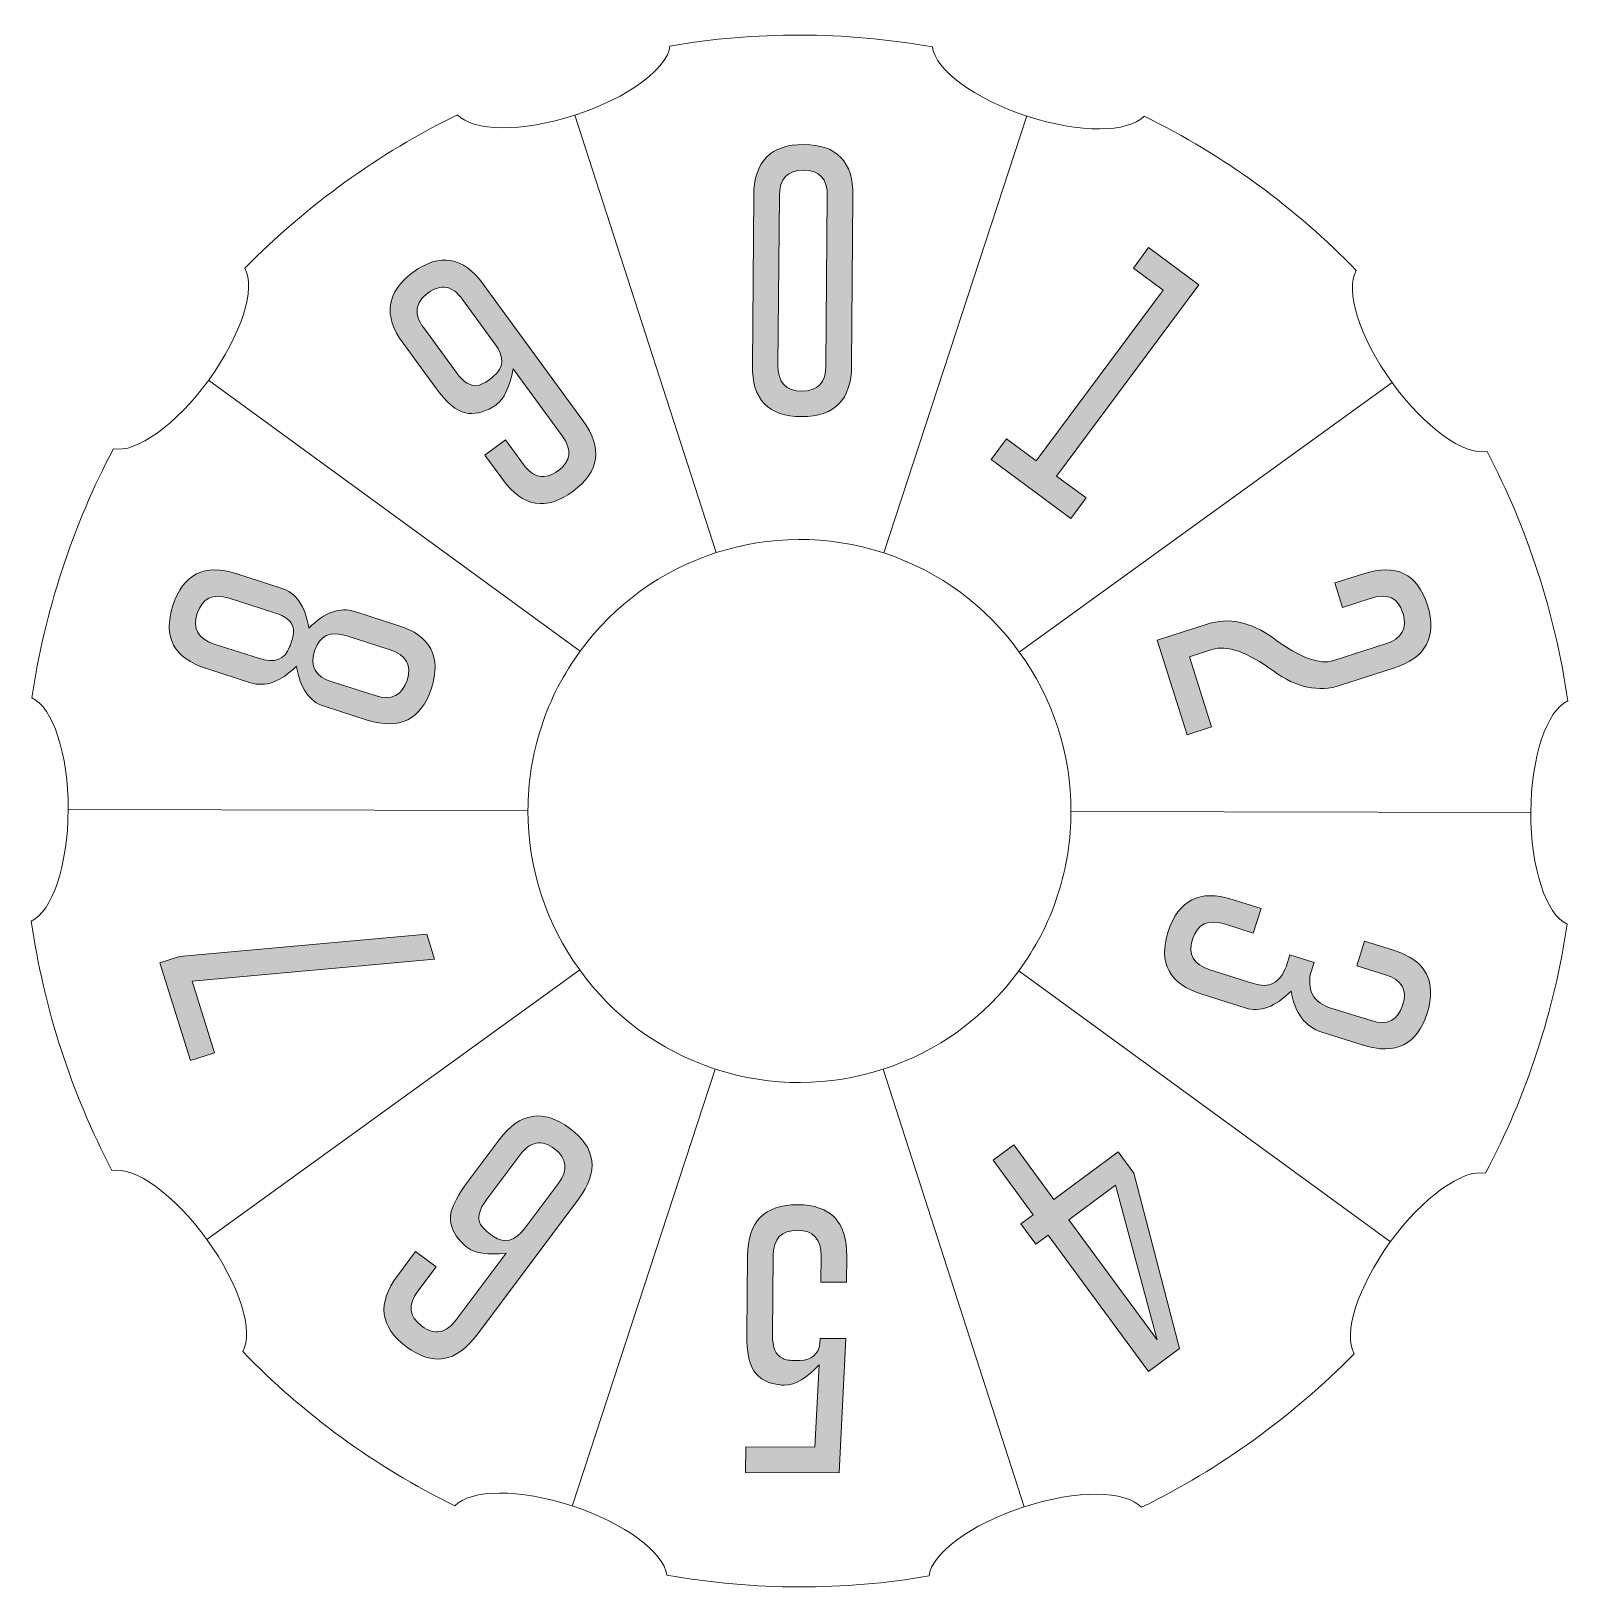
# Model space of a CAD drawing. Header units: inches. Extents: x 1.1 to 20.9, y -21.1 to -0.9.
import ezdxf

# ---------------------------------------------------------------- set-up
doc = ezdxf.new("R2010")
doc.units = ezdxf.units.IN
doc.header["$MEASUREMENT"] = 0
doc.layers.add('Numbers', color=7, linetype='Continuous')
doc.layers.add('Small Ridges', color=7, linetype='Continuous')

# ---------------------------------------------------------------- blocks, each defined once
blk = doc.blocks.new('block 2')
at = {"layer": 'Numbers', "true_color": 0x231f20}
h = blk.add_hatch(color=250, dxfattribs=at)
h.dxf.hatch_style = 2
edge = h.paths.add_edge_path()
edge.add_spline(control_points=[(11.671, -5.257), (11.668, -5.697), (11.452, -5.916), (11.025, -5.915), (10.6, -5.914), (10.388, -5.694), (10.392, -5.254), (10.392, -5.254), (10.41, -3.068), (10.41, -3.068), (10.413, -2.626), (10.628, -2.406), (11.054, -2.407), (11.481, -2.408), (11.693, -2.629), (11.689, -3.071), (11.689, -3.071), (11.671, -5.257), (11.671, -5.257)], knot_values=[0, 0, 0, 0, 1, 1, 1, 2, 2, 2, 3, 3, 3, 4, 4, 4, 5, 5, 5, 6, 6, 6, 6], degree=3, periodic=1)
edge = h.paths.add_edge_path()
edge.add_spline(control_points=[(11.358, -3.07), (11.361, -2.849), (11.259, -2.739), (11.053, -2.738), (11.053, -2.738), (11.049, -2.738), (11.049, -2.738), (10.845, -2.737), (10.742, -2.848), (10.74, -3.069), (10.74, -3.069), (10.722, -5.254), (10.722, -5.254), (10.72, -5.475), (10.822, -5.585), (11.028, -5.586), (11.234, -5.587), (11.339, -5.476), (11.341, -5.256), (11.341, -5.256), (11.358, -3.07), (11.358, -3.07)], knot_values=[0, 0, 0, 0, 1, 1, 1, 2, 2, 2, 3, 3, 3, 4, 4, 4, 5, 5, 5, 6, 6, 6, 7, 7, 7, 7], degree=3, periodic=1)
h = blk.add_hatch(color=250, dxfattribs=at)
h.dxf.hatch_style = 2
edge = h.paths.add_edge_path()
edge.add_spline(control_points=[(5.889, -4.968), (5.63, -4.614), (5.673, -4.309), (6.018, -4.054), (6.362, -3.801), (6.664, -3.852), (6.923, -4.207), (6.923, -4.207), (8.208, -5.967), (8.208, -5.967), (8.467, -6.321), (8.423, -6.625), (8.079, -6.879), (7.734, -7.132), (7.433, -7.081), (7.174, -6.727), (7.174, -6.727), (6.944, -6.413), (6.944, -6.413), (6.944, -6.413), (7.211, -6.216), (7.211, -6.216), (7.211, -6.216), (7.441, -6.531), (7.441, -6.531), (7.57, -6.708), (7.718, -6.735), (7.885, -6.614), (7.885, -6.614), (7.888, -6.612), (7.888, -6.612), (8.053, -6.49), (8.071, -6.341), (7.941, -6.163), (7.941, -6.163), (7.31, -5.3), (7.31, -5.3), (7.262, -5.536), (7.191, -5.689), (7.096, -5.759), (7.08, -5.771), (7.062, -5.782), (7.043, -5.793), (6.921, -5.865), (6.805, -5.889), (6.693, -5.867), (6.578, -5.844), (6.449, -5.735), (6.306, -5.54), (6.306, -5.54), (5.889, -4.968), (5.889, -4.968)], knot_values=[0, 0, 0, 0, 1, 1, 1, 2, 2, 2, 3, 3, 3, 4, 4, 4, 5, 5, 5, 6, 6, 6, 7, 7, 7, 8, 8, 8, 9, 9, 9, 10, 10, 10, 11, 11, 11, 12, 12, 12, 13, 13, 13, 14, 14, 14, 15, 15, 15, 16, 16, 16, 17, 17, 17, 17], degree=3, periodic=1)
edge = h.paths.add_edge_path()
edge.add_spline(control_points=[(6.656, -4.404), (6.526, -4.226), (6.378, -4.198), (6.212, -4.321), (6.045, -4.443), (6.026, -4.594), (6.156, -4.772), (6.156, -4.772), (6.574, -5.343), (6.574, -5.343), (6.671, -5.476), (6.766, -5.533), (6.86, -5.512), (6.901, -5.502), (6.951, -5.475), (7.011, -5.431), (7.026, -5.42), (7.04, -5.409), (7.053, -5.398), (7.192, -5.288), (7.199, -5.147), (7.073, -4.975), (7.073, -4.975), (6.656, -4.404), (6.656, -4.404)], knot_values=[0, 0, 0, 0, 1, 1, 1, 2, 2, 2, 3, 3, 3, 4, 4, 4, 5, 5, 5, 6, 6, 6, 7, 7, 7, 8, 8, 8, 8], degree=3, periodic=1)
h = blk.add_hatch(color=250, dxfattribs=at)
h.dxf.hatch_style = 2
h.paths.add_polyline_path([(16.145, -4.215), (14.313, -6.681), (14.693, -6.963), (14.497, -7.227), (13.472, -6.466), (13.668, -6.202), (14.05, -6.486), (15.686, -4.283), (15.304, -4), (15.5, -3.736)])
h = blk.add_hatch(color=250, dxfattribs=at)
h.dxf.hatch_style = 2
edge = h.paths.add_edge_path()
edge.add_spline(control_points=[(3.354, -9.163), (2.936, -9.03), (2.792, -8.759), (2.923, -8.351), (3.055, -7.944), (3.33, -7.808), (3.749, -7.942), (3.749, -7.942), (4.32, -8.125), (4.32, -8.125), (4.509, -8.185), (4.627, -8.357), (4.675, -8.642), (4.879, -8.438), (5.077, -8.366), (5.267, -8.427), (5.267, -8.427), (5.824, -8.606), (5.824, -8.606), (6.244, -8.739), (6.387, -9.01), (6.256, -9.416), (6.123, -9.824), (5.847, -9.96), (5.429, -9.827), (5.429, -9.827), (4.871, -9.649), (4.871, -9.649), (4.681, -9.588), (4.563, -9.416), (4.516, -9.133), (4.311, -9.335), (4.114, -9.406), (3.925, -9.346), (3.925, -9.346), (3.354, -9.163), (3.354, -9.163)], knot_values=[0, 0, 0, 0, 1, 1, 1, 2, 2, 2, 3, 3, 3, 4, 4, 4, 5, 5, 5, 6, 6, 6, 7, 7, 7, 8, 8, 8, 9, 9, 9, 10, 10, 10, 11, 11, 11, 12, 12, 12, 12], degree=3, periodic=1)
edge = h.paths.add_edge_path()
edge.add_spline(control_points=[(4.027, -9.03), (4.233, -9.1), (4.367, -9.051), (4.428, -8.884), (4.435, -8.867), (4.441, -8.849), (4.448, -8.829), (4.471, -8.758), (4.481, -8.701), (4.478, -8.657), (4.466, -8.56), (4.38, -8.488), (4.218, -8.44), (4.218, -8.44), (3.647, -8.257), (3.647, -8.257), (3.437, -8.191), (3.301, -8.255), (3.237, -8.451), (3.173, -8.649), (3.246, -8.781), (3.456, -8.848), (3.456, -8.848), (4.027, -9.03), (4.027, -9.03)], knot_values=[0, 0, 0, 0, 1, 1, 1, 2, 2, 2, 3, 3, 3, 4, 4, 4, 5, 5, 5, 6, 6, 6, 7, 7, 7, 8, 8, 8, 8], degree=3, periodic=1)
edge = h.paths.add_edge_path()
edge.add_spline(control_points=[(5.531, -9.512), (5.741, -9.578), (5.878, -9.513), (5.941, -9.316), (6.005, -9.12), (5.932, -8.988), (5.722, -8.921), (5.722, -8.921), (5.167, -8.743), (5.167, -8.743), (4.954, -8.671), (4.814, -8.736), (4.749, -8.936), (4.685, -9.136), (4.76, -9.269), (4.976, -9.334), (4.976, -9.334), (5.531, -9.512), (5.531, -9.512)], knot_values=[0, 0, 0, 0, 1, 1, 1, 2, 2, 2, 3, 3, 3, 4, 4, 4, 5, 5, 5, 6, 6, 6, 6], degree=3, periodic=1)
h = blk.add_hatch(color=250, dxfattribs=at)
h.dxf.hatch_style = 2
edge = h.paths.add_edge_path()
edge.add_spline(control_points=[(16.256, -8.59), (16.534, -8.5), (16.818, -8.561), (17.108, -8.772), (17.445, -9.022), (17.705, -9.118), (17.886, -9.061), (17.886, -9.061), (18.554, -8.845), (18.554, -8.845), (18.765, -8.777), (18.84, -8.646), (18.779, -8.451), (18.779, -8.451), (18.777, -8.447), (18.777, -8.447), (18.715, -8.251), (18.579, -8.187), (18.368, -8.255), (18.368, -8.255), (17.999, -8.375), (17.999, -8.375), (17.999, -8.375), (17.899, -8.06), (17.899, -8.06), (17.899, -8.06), (18.268, -7.941), (18.268, -7.941), (18.689, -7.805), (18.964, -7.94), (19.093, -8.346), (19.222, -8.753), (19.075, -9.024), (18.654, -9.16), (18.654, -9.16), (17.974, -9.379), (17.974, -9.379), (17.691, -9.471), (17.404, -9.41), (17.112, -9.198), (16.775, -8.949), (16.509, -8.855), (16.315, -8.917), (16.315, -8.917), (16.025, -9.011), (16.025, -9.011), (16.025, -9.011), (16.31, -9.916), (16.31, -9.916), (16.31, -9.916), (15.997, -10.017), (15.997, -10.017), (15.997, -10.017), (15.611, -8.798), (15.611, -8.798), (15.611, -8.798), (16.256, -8.59), (16.256, -8.59)], knot_values=[0, 0, 0, 0, 1, 1, 1, 2, 2, 2, 3, 3, 3, 4, 4, 4, 5, 5, 5, 6, 6, 6, 7, 7, 7, 8, 8, 8, 9, 9, 9, 10, 10, 10, 11, 11, 11, 12, 12, 12, 13, 13, 13, 14, 14, 14, 15, 15, 15, 16, 16, 16, 17, 17, 17, 18, 18, 18, 19, 19, 19, 19], degree=3, periodic=1)
h = blk.add_hatch(color=250, dxfattribs=at)
h.dxf.hatch_style = 2
edge = h.paths.add_edge_path()
edge.add_spline(control_points=[(17.584, -13.111), (17.549, -13.334), (17.638, -13.476), (17.849, -13.54), (17.849, -13.54), (18.366, -13.702), (18.366, -13.702), (18.576, -13.768), (18.712, -13.703), (18.774, -13.506), (18.838, -13.309), (18.764, -13.177), (18.555, -13.111), (18.555, -13.111), (18.183, -12.994), (18.183, -12.994), (18.183, -12.994), (18.283, -12.678), (18.283, -12.678), (18.283, -12.678), (18.655, -12.795), (18.655, -12.795), (19.074, -12.927), (19.219, -13.197), (19.089, -13.606), (18.959, -14.013), (18.684, -14.15), (18.265, -14.018), (18.265, -14.018), (17.732, -13.85), (17.732, -13.85), (17.517, -13.782), (17.385, -13.606), (17.336, -13.322), (17.133, -13.526), (16.936, -13.599), (16.746, -13.539), (16.746, -13.539), (16.187, -13.362), (16.187, -13.362), (15.767, -13.231), (15.622, -12.961), (15.752, -12.554), (15.884, -12.146), (16.159, -12.008), (16.577, -12.14), (16.577, -12.14), (16.949, -12.257), (16.949, -12.257), (16.949, -12.257), (16.849, -12.573), (16.849, -12.573), (16.849, -12.573), (16.476, -12.456), (16.476, -12.456), (16.266, -12.39), (16.13, -12.455), (16.067, -12.653), (16.004, -12.849), (16.078, -12.98), (16.288, -13.047), (16.288, -13.047), (16.847, -13.223), (16.847, -13.223), (17.05, -13.291), (17.191, -13.219), (17.271, -13.007), (17.271, -13.007), (17.32, -12.855), (17.32, -12.855), (17.32, -12.855), (17.634, -12.954), (17.634, -12.954), (17.634, -12.954), (17.584, -13.111), (17.584, -13.111)], knot_values=[0, 0, 0, 0, 1, 1, 1, 2, 2, 2, 3, 3, 3, 4, 4, 4, 5, 5, 5, 6, 6, 6, 7, 7, 7, 8, 8, 8, 9, 9, 9, 10, 10, 10, 11, 11, 11, 12, 12, 12, 13, 13, 13, 14, 14, 14, 15, 15, 15, 16, 16, 16, 17, 17, 17, 18, 18, 18, 19, 19, 19, 20, 20, 20, 21, 21, 21, 22, 22, 22, 23, 23, 23, 24, 24, 24, 25, 25, 25, 25], degree=3, periodic=1)
h = blk.add_hatch(color=250, dxfattribs=at)
h.dxf.hatch_style = 2
h.paths.add_polyline_path([(3.46, -14.119), (3.148, -14.218), (2.754, -12.956), (3.009, -12.875), (6.194, -12.587), (6.295, -12.91), (3.172, -13.195)])
h = blk.add_hatch(color=250, dxfattribs=at)
h.dxf.hatch_style = 2
edge = h.paths.add_edge_path()
edge.add_spline(control_points=[(7.13, -15.237), (7.395, -14.885), (7.698, -14.836), (8.039, -15.091), (8.379, -15.345), (8.417, -15.649), (8.152, -16.003), (8.152, -16.003), (6.84, -17.756), (6.84, -17.756), (6.574, -18.111), (6.272, -18.16), (5.932, -17.906), (5.59, -17.65), (5.552, -17.345), (5.817, -16.992), (5.817, -16.992), (6.051, -16.678), (6.051, -16.678), (6.051, -16.678), (6.316, -16.876), (6.316, -16.876), (6.316, -16.876), (6.081, -17.189), (6.081, -17.189), (5.949, -17.366), (5.965, -17.516), (6.129, -17.639), (6.129, -17.639), (6.132, -17.641), (6.132, -17.641), (6.295, -17.763), (6.443, -17.736), (6.575, -17.559), (6.575, -17.559), (7.219, -16.7), (7.219, -16.7), (6.981, -16.724), (6.816, -16.701), (6.724, -16.632), (6.706, -16.618), (6.688, -16.604), (6.671, -16.587), (6.568, -16.492), (6.512, -16.388), (6.501, -16.275), (6.49, -16.159), (6.557, -16.003), (6.704, -15.807), (6.704, -15.807), (7.13, -15.237), (7.13, -15.237)], knot_values=[0, 0, 0, 0, 1, 1, 1, 2, 2, 2, 3, 3, 3, 4, 4, 4, 5, 5, 5, 6, 6, 6, 7, 7, 7, 8, 8, 8, 9, 9, 9, 10, 10, 10, 11, 11, 11, 12, 12, 12, 13, 13, 13, 14, 14, 14, 15, 15, 15, 16, 16, 16, 17, 17, 17, 17], degree=3, periodic=1)
edge = h.paths.add_edge_path()
edge.add_spline(control_points=[(7.889, -15.805), (8.021, -15.628), (8.005, -15.478), (7.841, -15.355), (7.676, -15.231), (7.527, -15.258), (7.394, -15.435), (7.394, -15.435), (6.968, -16.005), (6.968, -16.005), (6.868, -16.139), (6.841, -16.247), (6.889, -16.33), (6.909, -16.367), (6.95, -16.408), (7.011, -16.454), (7.026, -16.465), (7.04, -16.475), (7.055, -16.484), (7.198, -16.583), (7.333, -16.546), (7.462, -16.375), (7.462, -16.375), (7.889, -15.805), (7.889, -15.805)], knot_values=[0, 0, 0, 0, 1, 1, 1, 2, 2, 2, 3, 3, 3, 4, 4, 4, 5, 5, 5, 6, 6, 6, 7, 7, 7, 8, 8, 8, 8], degree=3, periodic=1)
h = blk.add_hatch(color=250, dxfattribs=at)
h.dxf.hatch_style = 2
h.paths.add_polyline_path([(15.496, -18.226), (14.204, -16.467), (14.047, -16.584), (13.854, -16.32), (14.011, -16.204), (13.494, -15.501), (13.761, -15.303), (14.278, -16.007), (15.107, -15.393), (15.311, -15.67), (15.899, -17.928)])
h.paths.add_polyline_path([(15.073, -15.824), (14.471, -16.27), (15.608, -17.818)])
h = blk.add_hatch(color=250, dxfattribs=at)
h.dxf.hatch_style = 2
edge = h.paths.add_edge_path()
edge.add_spline(control_points=[(10.651, -17.751), (10.649, -17.916), (10.693, -18.018), (10.78, -18.056), (10.818, -18.076), (10.875, -18.086), (10.953, -18.086), (10.971, -18.086), (10.988, -18.086), (11.005, -18.085), (11.156, -18.078), (11.242, -18.005), (11.263, -17.865), (11.263, -17.865), (11.265, -17.801), (11.265, -17.801), (11.265, -17.801), (11.596, -17.802), (11.596, -17.802), (11.596, -17.802), (11.513, -19.531), (11.513, -19.531), (11.513, -19.531), (10.305, -19.527), (10.305, -19.527), (10.305, -19.527), (10.308, -19.198), (10.308, -19.198), (10.308, -19.198), (11.197, -19.201), (11.197, -19.201), (11.197, -19.201), (11.252, -18.139), (11.252, -18.139), (11.099, -18.309), (10.95, -18.396), (10.803, -18.403), (10.789, -18.403), (10.772, -18.401), (10.752, -18.398), (10.601, -18.385), (10.487, -18.325), (10.411, -18.217), (10.349, -18.128), (10.318, -17.971), (10.32, -17.75), (10.32, -17.75), (10.329, -16.734), (10.329, -16.734), (10.333, -16.294), (10.549, -16.075), (10.976, -16.076), (11.402, -16.077), (11.613, -16.298), (11.609, -16.738), (11.609, -16.738), (11.606, -17.073), (11.606, -17.073), (11.606, -17.073), (11.275, -17.072), (11.275, -17.072), (11.275, -17.072), (11.278, -16.738), (11.278, -16.738), (11.28, -16.517), (11.179, -16.406), (10.973, -16.406), (10.766, -16.405), (10.662, -16.514), (10.66, -16.735), (10.66, -16.735), (10.651, -17.751), (10.651, -17.751)], knot_values=[0, 0, 0, 0, 1, 1, 1, 2, 2, 2, 3, 3, 3, 4, 4, 4, 5, 5, 5, 6, 6, 6, 7, 7, 7, 8, 8, 8, 9, 9, 9, 10, 10, 10, 11, 11, 11, 12, 12, 12, 13, 13, 13, 14, 14, 14, 15, 15, 15, 16, 16, 16, 17, 17, 17, 18, 18, 18, 19, 19, 19, 20, 20, 20, 21, 21, 21, 22, 22, 22, 23, 23, 23, 24, 24, 24, 24], degree=3, periodic=1)
at = {"layer": 'Numbers', "lineweight": 0}
for points in [[(16.145, -4.215), (14.313, -6.681), (14.693, -6.963), (14.497, -7.227), (13.472, -6.466), (13.668, -6.202), (14.05, -6.486), (15.686, -4.283), (15.304, -4), (15.5, -3.736), (16.145, -4.215)], [(3.46, -14.119), (3.148, -14.218), (2.754, -12.956), (3.009, -12.875), (6.194, -12.587), (6.295, -12.91), (3.172, -13.195), (3.46, -14.119)], [(15.496, -18.226), (14.204, -16.467), (14.047, -16.584), (13.854, -16.32), (14.011, -16.204), (13.494, -15.501), (13.761, -15.303), (14.278, -16.007), (15.107, -15.393), (15.311, -15.67), (15.899, -17.928), (15.496, -18.226)], [(15.073, -15.824), (14.471, -16.27), (15.608, -17.818), (15.073, -15.824)]]:
    blk.add_lwpolyline(points, dxfattribs=at)
for points, knots in [([(11.671, -5.257), (11.668, -5.697), (11.452, -5.916), (11.025, -5.915), (10.6, -5.914), (10.388, -5.694), (10.392, -5.254), (10.392, -5.254), (10.41, -3.068), (10.41, -3.068), (10.413, -2.626), (10.628, -2.406), (11.054, -2.407), (11.481, -2.408), (11.693, -2.629), (11.689, -3.071), (11.689, -3.071), (11.671, -5.257), (11.671, -5.257)], [0, 0, 0, 0, 1, 1, 1, 2, 2, 2, 3, 3, 3, 4, 4, 4, 5, 5, 5, 6, 6, 6, 6]), ([(11.358, -3.07), (11.361, -2.849), (11.259, -2.739), (11.053, -2.738), (11.053, -2.738), (11.049, -2.738), (11.049, -2.738), (10.845, -2.737), (10.742, -2.848), (10.74, -3.069), (10.74, -3.069), (10.722, -5.254), (10.722, -5.254), (10.72, -5.475), (10.822, -5.585), (11.028, -5.586), (11.234, -5.587), (11.339, -5.476), (11.341, -5.256), (11.341, -5.256), (11.358, -3.07), (11.358, -3.07)], [0, 0, 0, 0, 1, 1, 1, 2, 2, 2, 3, 3, 3, 4, 4, 4, 5, 5, 5, 6, 6, 6, 7, 7, 7, 7]), ([(5.889, -4.968), (5.63, -4.614), (5.673, -4.309), (6.018, -4.054), (6.362, -3.801), (6.664, -3.852), (6.923, -4.207), (6.923, -4.207), (8.208, -5.967), (8.208, -5.967), (8.467, -6.321), (8.423, -6.625), (8.079, -6.879), (7.734, -7.132), (7.433, -7.081), (7.174, -6.727), (7.174, -6.727), (6.944, -6.413), (6.944, -6.413), (6.944, -6.413), (7.211, -6.216), (7.211, -6.216), (7.211, -6.216), (7.441, -6.531), (7.441, -6.531), (7.57, -6.708), (7.718, -6.735), (7.885, -6.614), (7.885, -6.614), (7.888, -6.612), (7.888, -6.612), (8.053, -6.49), (8.071, -6.341), (7.941, -6.163), (7.941, -6.163), (7.31, -5.3), (7.31, -5.3), (7.262, -5.536), (7.191, -5.689), (7.096, -5.759), (7.08, -5.771), (7.062, -5.782), (7.043, -5.793), (6.921, -5.865), (6.805, -5.889), (6.693, -5.867), (6.578, -5.844), (6.449, -5.735), (6.306, -5.54), (6.306, -5.54), (5.889, -4.968), (5.889, -4.968)], [0, 0, 0, 0, 1, 1, 1, 2, 2, 2, 3, 3, 3, 4, 4, 4, 5, 5, 5, 6, 6, 6, 7, 7, 7, 8, 8, 8, 9, 9, 9, 10, 10, 10, 11, 11, 11, 12, 12, 12, 13, 13, 13, 14, 14, 14, 15, 15, 15, 16, 16, 16, 17, 17, 17, 17]), ([(6.656, -4.404), (6.526, -4.226), (6.378, -4.198), (6.212, -4.321), (6.045, -4.443), (6.026, -4.594), (6.156, -4.772), (6.156, -4.772), (6.574, -5.343), (6.574, -5.343), (6.671, -5.476), (6.766, -5.533), (6.86, -5.512), (6.901, -5.502), (6.951, -5.475), (7.011, -5.431), (7.026, -5.42), (7.04, -5.409), (7.053, -5.398), (7.192, -5.288), (7.199, -5.147), (7.073, -4.975), (7.073, -4.975), (6.656, -4.404), (6.656, -4.404)], [0, 0, 0, 0, 1, 1, 1, 2, 2, 2, 3, 3, 3, 4, 4, 4, 5, 5, 5, 6, 6, 6, 7, 7, 7, 8, 8, 8, 8]), ([(3.354, -9.163), (2.936, -9.03), (2.792, -8.759), (2.923, -8.351), (3.055, -7.944), (3.33, -7.808), (3.749, -7.942), (3.749, -7.942), (4.32, -8.125), (4.32, -8.125), (4.509, -8.185), (4.627, -8.357), (4.675, -8.642), (4.879, -8.438), (5.077, -8.366), (5.267, -8.427), (5.267, -8.427), (5.824, -8.606), (5.824, -8.606), (6.244, -8.739), (6.387, -9.01), (6.256, -9.416), (6.123, -9.824), (5.847, -9.96), (5.429, -9.827), (5.429, -9.827), (4.871, -9.649), (4.871, -9.649), (4.681, -9.588), (4.563, -9.416), (4.516, -9.133), (4.311, -9.335), (4.114, -9.406), (3.925, -9.346), (3.925, -9.346), (3.354, -9.163), (3.354, -9.163)], [0, 0, 0, 0, 1, 1, 1, 2, 2, 2, 3, 3, 3, 4, 4, 4, 5, 5, 5, 6, 6, 6, 7, 7, 7, 8, 8, 8, 9, 9, 9, 10, 10, 10, 11, 11, 11, 12, 12, 12, 12]), ([(16.256, -8.59), (16.534, -8.5), (16.818, -8.561), (17.108, -8.772), (17.445, -9.022), (17.705, -9.118), (17.886, -9.061), (17.886, -9.061), (18.554, -8.845), (18.554, -8.845), (18.765, -8.777), (18.84, -8.646), (18.779, -8.451), (18.779, -8.451), (18.777, -8.447), (18.777, -8.447), (18.715, -8.251), (18.579, -8.187), (18.368, -8.255), (18.368, -8.255), (17.999, -8.375), (17.999, -8.375), (17.999, -8.375), (17.899, -8.06), (17.899, -8.06), (17.899, -8.06), (18.268, -7.941), (18.268, -7.941), (18.689, -7.805), (18.964, -7.94), (19.093, -8.346), (19.222, -8.753), (19.075, -9.024), (18.654, -9.16), (18.654, -9.16), (17.974, -9.379), (17.974, -9.379), (17.691, -9.471), (17.404, -9.41), (17.112, -9.198), (16.775, -8.949), (16.509, -8.855), (16.315, -8.917), (16.315, -8.917), (16.025, -9.011), (16.025, -9.011), (16.025, -9.011), (16.31, -9.916), (16.31, -9.916), (16.31, -9.916), (15.997, -10.017), (15.997, -10.017), (15.997, -10.017), (15.611, -8.798), (15.611, -8.798), (15.611, -8.798), (16.256, -8.59), (16.256, -8.59)], [0, 0, 0, 0, 1, 1, 1, 2, 2, 2, 3, 3, 3, 4, 4, 4, 5, 5, 5, 6, 6, 6, 7, 7, 7, 8, 8, 8, 9, 9, 9, 10, 10, 10, 11, 11, 11, 12, 12, 12, 13, 13, 13, 14, 14, 14, 15, 15, 15, 16, 16, 16, 17, 17, 17, 18, 18, 18, 19, 19, 19, 19]), ([(4.027, -9.03), (4.233, -9.1), (4.367, -9.051), (4.428, -8.884), (4.435, -8.867), (4.441, -8.849), (4.448, -8.829), (4.471, -8.758), (4.481, -8.701), (4.478, -8.657), (4.466, -8.56), (4.38, -8.488), (4.218, -8.44), (4.218, -8.44), (3.647, -8.257), (3.647, -8.257), (3.437, -8.191), (3.301, -8.255), (3.237, -8.451), (3.173, -8.649), (3.246, -8.781), (3.456, -8.848), (3.456, -8.848), (4.027, -9.03), (4.027, -9.03)], [0, 0, 0, 0, 1, 1, 1, 2, 2, 2, 3, 3, 3, 4, 4, 4, 5, 5, 5, 6, 6, 6, 7, 7, 7, 8, 8, 8, 8]), ([(5.531, -9.512), (5.741, -9.578), (5.878, -9.513), (5.941, -9.316), (6.005, -9.12), (5.932, -8.988), (5.722, -8.921), (5.722, -8.921), (5.167, -8.743), (5.167, -8.743), (4.954, -8.671), (4.814, -8.736), (4.749, -8.936), (4.685, -9.136), (4.76, -9.269), (4.976, -9.334), (4.976, -9.334), (5.531, -9.512), (5.531, -9.512)], [0, 0, 0, 0, 1, 1, 1, 2, 2, 2, 3, 3, 3, 4, 4, 4, 5, 5, 5, 6, 6, 6, 6]), ([(17.584, -13.111), (17.549, -13.334), (17.638, -13.476), (17.849, -13.54), (17.849, -13.54), (18.366, -13.702), (18.366, -13.702), (18.576, -13.768), (18.712, -13.703), (18.774, -13.506), (18.838, -13.309), (18.764, -13.177), (18.555, -13.111), (18.555, -13.111), (18.183, -12.994), (18.183, -12.994), (18.183, -12.994), (18.283, -12.678), (18.283, -12.678), (18.283, -12.678), (18.655, -12.795), (18.655, -12.795), (19.074, -12.927), (19.219, -13.197), (19.089, -13.606), (18.959, -14.013), (18.684, -14.15), (18.265, -14.018), (18.265, -14.018), (17.732, -13.85), (17.732, -13.85), (17.517, -13.782), (17.385, -13.606), (17.336, -13.322), (17.133, -13.526), (16.936, -13.599), (16.746, -13.539), (16.746, -13.539), (16.187, -13.362), (16.187, -13.362), (15.767, -13.231), (15.622, -12.961), (15.752, -12.554), (15.884, -12.146), (16.159, -12.008), (16.577, -12.14), (16.577, -12.14), (16.949, -12.257), (16.949, -12.257), (16.949, -12.257), (16.849, -12.573), (16.849, -12.573), (16.849, -12.573), (16.476, -12.456), (16.476, -12.456), (16.266, -12.39), (16.13, -12.455), (16.067, -12.653), (16.004, -12.849), (16.078, -12.98), (16.288, -13.047), (16.288, -13.047), (16.847, -13.223), (16.847, -13.223), (17.05, -13.291), (17.191, -13.219), (17.271, -13.007), (17.271, -13.007), (17.32, -12.855), (17.32, -12.855), (17.32, -12.855), (17.634, -12.954), (17.634, -12.954), (17.634, -12.954), (17.584, -13.111), (17.584, -13.111)], [0, 0, 0, 0, 1, 1, 1, 2, 2, 2, 3, 3, 3, 4, 4, 4, 5, 5, 5, 6, 6, 6, 7, 7, 7, 8, 8, 8, 9, 9, 9, 10, 10, 10, 11, 11, 11, 12, 12, 12, 13, 13, 13, 14, 14, 14, 15, 15, 15, 16, 16, 16, 17, 17, 17, 18, 18, 18, 19, 19, 19, 20, 20, 20, 21, 21, 21, 22, 22, 22, 23, 23, 23, 24, 24, 24, 25, 25, 25, 25]), ([(7.13, -15.237), (7.395, -14.885), (7.698, -14.836), (8.039, -15.091), (8.379, -15.345), (8.417, -15.649), (8.152, -16.003), (8.152, -16.003), (6.84, -17.756), (6.84, -17.756), (6.574, -18.111), (6.272, -18.16), (5.932, -17.906), (5.59, -17.65), (5.552, -17.345), (5.817, -16.992), (5.817, -16.992), (6.051, -16.678), (6.051, -16.678), (6.051, -16.678), (6.316, -16.876), (6.316, -16.876), (6.316, -16.876), (6.081, -17.189), (6.081, -17.189), (5.949, -17.366), (5.965, -17.516), (6.129, -17.639), (6.129, -17.639), (6.132, -17.641), (6.132, -17.641), (6.295, -17.763), (6.443, -17.736), (6.575, -17.559), (6.575, -17.559), (7.219, -16.7), (7.219, -16.7), (6.981, -16.724), (6.816, -16.701), (6.724, -16.632), (6.706, -16.618), (6.688, -16.604), (6.671, -16.587), (6.568, -16.492), (6.512, -16.388), (6.501, -16.275), (6.49, -16.159), (6.557, -16.003), (6.704, -15.807), (6.704, -15.807), (7.13, -15.237), (7.13, -15.237)], [0, 0, 0, 0, 1, 1, 1, 2, 2, 2, 3, 3, 3, 4, 4, 4, 5, 5, 5, 6, 6, 6, 7, 7, 7, 8, 8, 8, 9, 9, 9, 10, 10, 10, 11, 11, 11, 12, 12, 12, 13, 13, 13, 14, 14, 14, 15, 15, 15, 16, 16, 16, 17, 17, 17, 17]), ([(7.889, -15.805), (8.021, -15.628), (8.005, -15.478), (7.841, -15.355), (7.676, -15.231), (7.527, -15.258), (7.394, -15.435), (7.394, -15.435), (6.968, -16.005), (6.968, -16.005), (6.868, -16.139), (6.841, -16.247), (6.889, -16.33), (6.909, -16.367), (6.95, -16.408), (7.011, -16.454), (7.026, -16.465), (7.04, -16.475), (7.055, -16.484), (7.198, -16.583), (7.333, -16.546), (7.462, -16.375), (7.462, -16.375), (7.889, -15.805), (7.889, -15.805)], [0, 0, 0, 0, 1, 1, 1, 2, 2, 2, 3, 3, 3, 4, 4, 4, 5, 5, 5, 6, 6, 6, 7, 7, 7, 8, 8, 8, 8]), ([(10.651, -17.751), (10.649, -17.916), (10.693, -18.018), (10.78, -18.056), (10.818, -18.076), (10.875, -18.086), (10.953, -18.086), (10.971, -18.086), (10.988, -18.086), (11.005, -18.085), (11.156, -18.078), (11.242, -18.005), (11.263, -17.865), (11.263, -17.865), (11.265, -17.801), (11.265, -17.801), (11.265, -17.801), (11.596, -17.802), (11.596, -17.802), (11.596, -17.802), (11.513, -19.531), (11.513, -19.531), (11.513, -19.531), (10.305, -19.527), (10.305, -19.527), (10.305, -19.527), (10.308, -19.198), (10.308, -19.198), (10.308, -19.198), (11.197, -19.201), (11.197, -19.201), (11.197, -19.201), (11.252, -18.139), (11.252, -18.139), (11.099, -18.309), (10.95, -18.396), (10.803, -18.403), (10.789, -18.403), (10.772, -18.401), (10.752, -18.398), (10.601, -18.385), (10.487, -18.325), (10.411, -18.217), (10.349, -18.128), (10.318, -17.971), (10.32, -17.75), (10.32, -17.75), (10.329, -16.734), (10.329, -16.734), (10.333, -16.294), (10.549, -16.075), (10.976, -16.076), (11.402, -16.077), (11.613, -16.298), (11.609, -16.738), (11.609, -16.738), (11.606, -17.073), (11.606, -17.073), (11.606, -17.073), (11.275, -17.072), (11.275, -17.072), (11.275, -17.072), (11.278, -16.738), (11.278, -16.738), (11.28, -16.517), (11.179, -16.406), (10.973, -16.406), (10.766, -16.405), (10.662, -16.514), (10.66, -16.735), (10.66, -16.735), (10.651, -17.751), (10.651, -17.751)], [0, 0, 0, 0, 1, 1, 1, 2, 2, 2, 3, 3, 3, 4, 4, 4, 5, 5, 5, 6, 6, 6, 7, 7, 7, 8, 8, 8, 9, 9, 9, 10, 10, 10, 11, 11, 11, 12, 12, 12, 13, 13, 13, 14, 14, 14, 15, 15, 15, 16, 16, 16, 17, 17, 17, 18, 18, 18, 19, 19, 19, 20, 20, 20, 21, 21, 21, 22, 22, 22, 23, 23, 23, 24, 24, 24, 24])]:
    blk.add_open_spline(points, degree=3, knots=knots, dxfattribs=at)

msp = doc.modelspace()

# ---------------------------------------------------------------- linework, layer by layer
at = {"layer": 'Small Ridges', "color": 250, "lineweight": 9, "true_color": 0x231f20}
for points in [[(9.924, -7.669), (8.103, -2.028)], [(13.931, -2.039), (12.086, -7.673)], [(8.174, -8.939), (3.383, -5.443)], [(18.637, -5.475), (13.832, -8.95)], [(7.5, -10.993), (1.573, -10.982)], [(20.426, -11.017), (14.499, -11.007)], [(8.167, -13.049), (3.362, -16.524)], [(18.616, -16.556), (13.825, -13.06)], [(9.913, -14.326), (8.068, -19.96)], [(13.896, -19.971), (12.076, -14.33)]]:
    msp.add_lwpolyline(points, dxfattribs=at)
for points, knots in [([(20.505, -14.109), (20.326, -14.656), (20.104, -15.177), (19.842, -15.67), (19.554, -15.609), (19.037, -15.975), (18.613, -16.556), (18.192, -17.142), (18.002, -17.744), (18.15, -17.997), (17.349, -18.811), (16.421, -19.48), (15.409, -19.977), (15.205, -19.758), (14.577, -19.749), (13.896, -19.972), (13.208, -20.192), (12.701, -20.572), (12.669, -20.862), (11.568, -21.051), (10.428, -21.053), (9.288, -20.851), (9.254, -20.558), (8.75, -20.181), (8.069, -19.959), (7.388, -19.736), (6.759, -19.742), (6.558, -19.958), (5.519, -19.447), (4.601, -18.772), (3.824, -17.969), (3.97, -17.716), (3.786, -17.11), (3.361, -16.526), (2.943, -15.943), (2.431, -15.579), (2.138, -15.635), (1.614, -14.637), (1.261, -13.549), (1.097, -12.418), (1.365, -12.302), (1.568, -11.704), (1.574, -10.982), (1.575, -10.263), (1.375, -9.662), (1.106, -9.541), (1.187, -8.988), (1.315, -8.437), (1.494, -7.89), (1.673, -7.344), (1.895, -6.822), (2.157, -6.329), (2.445, -6.39), (2.962, -6.024), (3.386, -5.443), (3.808, -4.857), (3.997, -4.255), (3.85, -4.002), (4.65, -3.188), (5.578, -2.519), (6.591, -2.023), (6.794, -2.241), (7.422, -2.25), (8.103, -2.027), (8.792, -1.807), (9.298, -1.427), (9.33, -1.137), (10.431, -0.948), (11.571, -0.946), (12.712, -1.148), (12.746, -1.441), (13.25, -1.818), (13.93, -2.041), (14.611, -2.263), (15.24, -2.257), (15.441, -2.041), (16.48, -2.552), (17.399, -3.227), (18.175, -4.03), (18.029, -4.283), (18.213, -4.889), (18.638, -5.474), (19.057, -6.056), (19.569, -6.42), (19.862, -6.364), (20.385, -7.363), (20.738, -8.451), (20.903, -9.581), (20.634, -9.697), (20.431, -10.295), (20.425, -11.017), (20.424, -11.737), (20.625, -12.337), (20.893, -12.458), (20.813, -13.011), (20.684, -13.563), (20.505, -14.109)], [0, 0, 0, 0, 1, 1, 1, 2, 2, 2, 3, 3, 3, 4, 4, 4, 5, 5, 5, 6, 6, 6, 7, 7, 7, 8, 8, 8, 9, 9, 9, 10, 10, 10, 11, 11, 11, 12, 12, 12, 13, 13, 13, 14, 14, 14, 15, 15, 15, 16, 16, 16, 17, 17, 17, 18, 18, 18, 19, 19, 19, 20, 20, 20, 21, 21, 21, 22, 22, 22, 23, 23, 23, 24, 24, 24, 25, 25, 25, 26, 26, 26, 27, 27, 27, 28, 28, 28, 29, 29, 29, 30, 30, 30, 31, 31, 31, 32, 32, 32, 32]), ([(14.499, -11.007), (14.499, -11.363), (14.443, -11.73), (14.326, -12.086), (14.21, -12.446), (14.041, -12.771), (13.825, -13.06), (13.391, -13.663), (12.771, -14.104), (12.076, -14.33), (11.395, -14.549), (10.643, -14.566), (9.913, -14.326), (9.179, -14.086), (8.583, -13.628), (8.167, -13.049), (7.736, -12.457), (7.497, -11.737), (7.5, -10.993), (7.5, -10.636), (7.556, -10.269), (7.673, -9.913), (7.789, -9.553), (7.959, -9.229), (8.174, -8.939), (8.608, -8.336), (9.229, -7.895), (9.924, -7.669), (10.604, -7.451), (11.356, -7.433), (12.086, -7.673), (12.82, -7.913), (13.416, -8.371), (13.832, -8.95), (14.263, -9.543), (14.503, -10.262), (14.499, -11.007)], [0, 0, 0, 0, 1, 1, 1, 2, 2, 2, 3, 3, 3, 4, 4, 4, 5, 5, 5, 6, 6, 6, 7, 7, 7, 8, 8, 8, 9, 9, 9, 10, 10, 10, 11, 11, 11, 12, 12, 12, 12])]:
    msp.add_open_spline(points, degree=3, knots=knots, dxfattribs=at)

# ---------------------------------------------------------------- block references
at = {"layer": 'Numbers'}
msp.add_blockref('block 2', (0, 0), dxfattribs=at)

doc.saveas('drawing.dxf')
